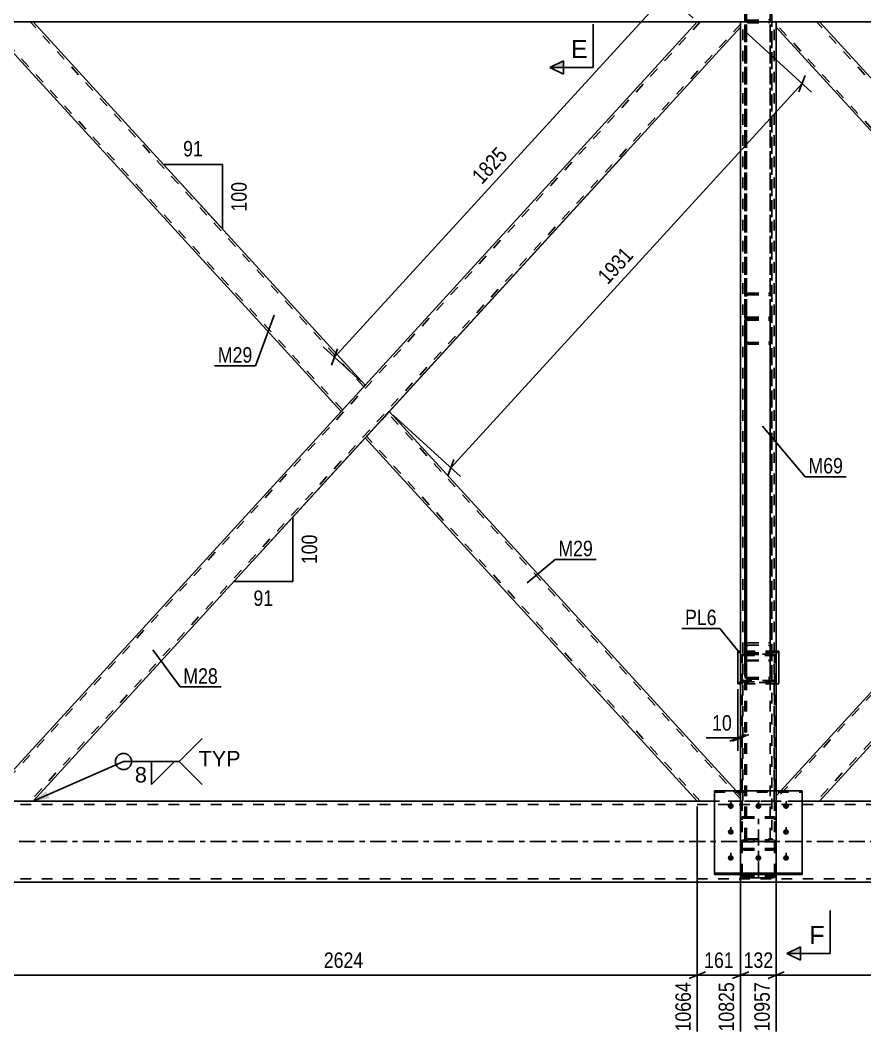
# Model space of a CAD drawing. Header units: millimetres. Extents: x -109 to 1080, y -501 to 340.
# Drawn here: x 329.5 to 486.1, y -195.3 to -7.2 of the extents above; entities that cross this region are included whole.
import ezdxf

# ---------------------------------------------------------------- set-up
doc = ezdxf.new("R2010")
doc.units = ezdxf.units.MM
doc.linetypes.add('DXK_LINE_DOT2', pattern=[3.9198, 1.9599, -1.9599])
doc.linetypes.add('DXK_LINE_DOT3', pattern=[5.9187, 2.979, -0.9799, 0.9799, -0.9799])
doc.styles.add('Arial', font='ARIAL.TTF', dxfattribs={"height": 0.2})
doc.styles.add('Arial Narrow', font='ARIALN.TTF', dxfattribs={"height": 0.2})

# ---------------------------------------------------------------- blocks, each defined once
blk = doc.blocks.new('Part-389666448-1448 - 1389')
at = {"color": 2, "linetype": 'Continuous'}
blk.add_line((625.55, -7.5), (15.62, -7.5), dxfattribs=at)
blk = doc.blocks.new('Part-389666448-1520 - 1389')
at = {"color": 2, "linetype": 'Continuous'}
for p, q in [((397.97, -79.75), (393.5, -84.64)), ((462.27, -150.07), (397.97, -79.75)), ((455.09, -152), (393.5, -84.64))]:
    blk.add_line(p, q, dxfattribs=at)
at = {"color": 7, "linetype": 'DXK_LINE_DOT2'}
for p, q in [((463.12, -151.59), (397.7, -80.05)), ((455.63, -152), (393.77, -84.34)), ((463.12, -151), (462.27, -150.07)), ((463.12, -152), (455.09, -152)), ((463.12, -152), (463.12, -151)), ((463.12, -151.96), (463.12, -152))]:
    blk.add_line(p, q, dxfattribs=at)
blk = doc.blocks.new('Part-389666448-1433 - 1389')
at = {"color": 2, "linetype": 'Continuous'}
for p, q in [((458.29, -152), (182.87, -152)), ((625.55, -152), (474.54, -152)), ((625.55, -167), (15.62, -167))]:
    blk.add_line(p, q, dxfattribs=at)
at = {"color": 7, "linetype": 'DXK_LINE_DOT2'}
for p, q in [((474.54, -152), (458.29, -152)), ((625.55, -152.6), (15.62, -152.6)), ((625.55, -166.4), (15.62, -166.4))]:
    blk.add_line(p, q, dxfattribs=at)
at = {"color": 7, "linetype": 'DXK_LINE_DOT3'}
blk.add_line((15.62, -159.5), (625.55, -159.5), dxfattribs=at)
blk = doc.blocks.new('Part-389666448-1594 - 1389')
at = {"color": 2, "linetype": 'Continuous'}
for p, q in [((323.88, -8.5), (323.88, -7.5)), ((393.5, -74.86), (331.91, -7.5)), ((389.03, -79.75), (323.88, -8.5)), ((393.17, -75.23), (389.03, -79.75)), ((393.5, -74.86), (393.17, -75.23))]:
    blk.add_line(p, q, dxfattribs=at)
at = {"color": 7, "linetype": 'DXK_LINE_DOT2'}
for p, q in [((331.91, -7.5), (323.88, -7.5)), ((393.23, -75.16), (331.37, -7.5)), ((389.3, -79.45), (323.88, -7.91)), ((393.46, -74.9), (393.17, -75.23))]:
    blk.add_line(p, q, dxfattribs=at)
blk = doc.blocks.new('Part-389666448-1589 - 1389')
at = {"color": 2, "linetype": 'Continuous'}
for p, q in [((469.72, -8.5), (469.72, -7.5)), ((539.33, -74.86), (477.75, -7.5)), ((534.86, -79.75), (469.72, -8.5)), ((539, -75.23), (534.86, -79.75)), ((539.33, -74.86), (539, -75.23))]:
    blk.add_line(p, q, dxfattribs=at)
at = {"color": 7, "linetype": 'DXK_LINE_DOT2'}
for p, q in [((477.75, -7.5), (469.72, -7.5)), ((539.06, -75.16), (477.2, -7.5)), ((535.13, -79.45), (469.72, -7.91)), ((539.29, -74.9), (539, -75.23))]:
    blk.add_line(p, q, dxfattribs=at)
blk = doc.blocks.new('Part-389666448-1599 - 1389')
at = {"color": 7, "linetype": 'DXK_LINE_DOT2'}
for p, q in [((455.63, -7.5), (323.88, -151.59)), ((463.12, -7.5), (455.09, -7.5)), ((463.12, -7.91), (331.37, -152)), ((393.5, -74.86), (389.03, -79.75)), ((397.97, -79.75), (393.5, -84.64)), ((331.91, -152), (323.88, -152))]:
    blk.add_line(p, q, dxfattribs=at)
at = {"color": 2, "linetype": 'Continuous'}
for p, q in [((455.09, -7.5), (393.5, -74.86)), ((463.12, -8.5), (463.12, -7.5)), ((463.12, -8.5), (397.97, -79.75)), ((389.03, -79.75), (323.88, -151)), ((393.5, -84.64), (331.91, -152)), ((323.88, -152), (323.88, -151))]:
    blk.add_line(p, q, dxfattribs=at)
blk = doc.blocks.new('Part-389666448-1531 - 1389')
at = {"color": 7, "linetype": 'DXK_LINE_DOT2'}
for p, q in [((463.96, -62.61), (463.92, -62.84)), ((463.92, -125.75), (463.92, -62.84)), ((464.09, -62.41), (463.96, -62.61)), ((464.29, -62.28), (464.09, -62.41)), ((464.22, -62.84), (464.24, -62.72)), ((464.22, -125.75), (464.22, -62.84)), ((464.24, -62.72), (464.3, -62.63)), ((464.52, -62.24), (464.29, -62.28)), ((464.3, -62.63), (464.4, -62.56)), ((464.4, -62.56), (464.52, -62.54)), ((464.52, -62.24), (468.32, -62.24)), ((464.52, -62.54), (468.32, -62.54)), ((468.55, -62.28), (468.32, -62.24)), ((468.32, -62.54), (468.43, -62.56)), ((468.43, -62.56), (468.53, -62.63)), ((468.53, -62.63), (468.59, -62.72)), ((468.74, -62.41), (468.55, -62.28)), ((468.59, -62.72), (468.62, -62.84)), ((468.62, -125.75), (468.62, -62.84)), ((468.87, -62.61), (468.74, -62.41)), ((468.92, -62.84), (468.87, -62.61)), ((468.92, -125.75), (468.92, -62.84)), ((463.92, -66.63), (463.96, -66.86)), ((463.96, -66.86), (464.09, -67.05)), ((464.09, -67.05), (464.29, -67.18)), ((464.24, -66.74), (464.22, -66.63)), ((464.3, -66.84), (464.24, -66.74)), ((464.29, -67.18), (464.52, -67.23)), ((464.4, -66.91), (464.3, -66.84)), ((464.52, -66.93), (464.4, -66.91)), ((464.52, -66.93), (468.32, -66.93)), ((464.52, -67.23), (468.32, -67.23)), ((468.43, -66.91), (468.32, -66.93)), ((468.32, -67.23), (468.55, -67.18)), ((468.53, -66.84), (468.43, -66.91)), ((468.59, -66.74), (468.53, -66.84)), ((468.55, -67.18), (468.74, -67.05)), ((468.62, -66.63), (468.59, -66.74)), ((468.74, -67.05), (468.87, -66.86)), ((468.87, -66.86), (468.92, -66.63)), ((463.92, -123.6), (463.96, -123.22)), ((464.24, -123.41), (464.22, -123.6)), ((464.29, -122.69), (464.52, -122.61)), ((464.52, -123.1), (464.4, -123.14)), ((464.52, -122.61), (468.32, -122.61)), ((464.52, -123.1), (468.32, -123.1)), ((468.32, -122.61), (468.55, -122.69)), ((468.43, -123.14), (468.32, -123.1)), ((468.62, -123.6), (468.59, -123.41)), ((468.87, -123.22), (468.92, -123.6)), ((464.22, -124.17), (463.92, -124.17)), ((463.92, -124.46), (464.22, -124.46)), ((464.22, -124.52), (463.92, -124.52)), ((463.92, -124.74), (464.22, -124.74)), ((463.96, -125.84), (463.92, -125.75)), ((464.09, -125.91), (463.96, -125.84)), ((464.29, -125.95), (464.09, -125.91)), ((464.22, -125.75), (464.24, -125.8)), ((464.24, -125.8), (464.3, -125.83)), ((464.52, -125.97), (464.29, -125.95)), ((464.3, -125.83), (464.4, -125.85)), ((464.4, -125.85), (464.52, -125.86)), ((464.52, -125.86), (468.32, -125.86)), ((464.52, -125.97), (468.32, -125.97)), ((468.32, -125.86), (468.43, -125.85)), ((468.55, -125.95), (468.32, -125.97)), ((468.43, -125.85), (468.53, -125.83)), ((468.53, -125.83), (468.59, -125.8)), ((468.74, -125.91), (468.55, -125.95)), ((468.59, -125.8), (468.62, -125.75)), ((468.62, -124.17), (468.92, -124.17)), ((468.62, -124.46), (468.92, -124.46)), ((468.62, -124.52), (468.92, -124.52)), ((468.62, -124.74), (468.92, -124.74)), ((468.87, -125.84), (468.74, -125.91)), ((468.92, -125.75), (468.87, -125.84))]:
    blk.add_line(p, q, dxfattribs=at)
for centre, radius, start, end in [((464.85, -123.39), 0.901, 128.3497, 168.8112), ((464.68, -123.49), 0.45, 128.3497, 168.8112), ((468.15, -123.49), 0.45, 11.1888, 51.6503), ((467.99, -123.39), 0.901, 11.1888, 51.6503)]:
    blk.add_arc(centre, radius, start, end, dxfattribs=at)
blk = doc.blocks.new('Part-389666448-1549 - 1389')
at = {"color": 7, "linetype": 'DXK_LINE_DOT2'}
for p, q in [((469.72, -7.5), (463.12, -7.5)), ((463.12, -8.5), (463.12, -7.5)), ((463.52, -152), (463.52, -7.5)), ((469.32, -152), (469.32, -7.5)), ((469.72, -8.5), (469.72, -7.5)), ((463.12, -152), (463.12, -150.07)), ((469.72, -152), (469.72, -150.07)), ((469.72, -152), (463.12, -152))]:
    blk.add_line(p, q, dxfattribs=at)
at = {"color": 2, "linetype": 'Continuous'}
for p, q in [((463.12, -150.07), (463.12, -8.5)), ((469.72, -150.07), (469.72, -8.5))]:
    blk.add_line(p, q, dxfattribs=at)
blk = doc.blocks.new('Part-389666448-1532 - 1389')
at = {"color": 7, "linetype": 'DXK_LINE_DOT2'}
for p, q in [((464.09, 43.53), (463.96, 43.25)), ((464.29, 43.71), (464.09, 43.53)), ((464.52, 43.78), (464.29, 43.71)), ((464.3, 43.22), (464.4, 43.32)), ((464.4, 43.32), (464.52, 43.35)), ((464.52, 43.78), (468.32, 43.78)), ((464.52, 43.35), (468.32, 43.35)), ((468.55, 43.71), (468.32, 43.78)), ((468.32, 43.35), (468.43, 43.32)), ((468.43, 43.32), (468.53, 43.22)), ((468.74, 43.53), (468.55, 43.71)), ((468.87, 43.25), (468.74, 43.53)), ((463.96, 43.25), (463.92, 42.92)), ((463.92, -128.77), (463.92, 42.92)), ((464.22, 42.92), (464.24, 43.08)), ((464.22, -128.77), (464.22, 42.92)), ((464.24, 43.08), (464.3, 43.22)), ((468.53, 43.22), (468.59, 43.08)), ((468.59, 43.08), (468.62, 42.92)), ((468.62, -128.77), (468.62, 42.92)), ((468.92, 42.92), (468.87, 43.25)), ((468.92, -128.77), (468.92, 42.92)), ((463.92, 37.49), (463.96, 37.17)), ((463.96, 37.17), (464.09, 36.89)), ((464.09, 36.89), (464.29, 36.7)), ((464.24, 37.33), (464.22, 37.49)), ((464.3, 37.19), (464.24, 37.33)), ((464.29, 36.7), (464.52, 36.64)), ((464.4, 37.1), (464.3, 37.19)), ((464.52, 37.06), (464.4, 37.1)), ((464.52, 37.06), (468.32, 37.06)), ((464.52, 36.64), (468.32, 36.64)), ((468.43, 37.1), (468.32, 37.06)), ((468.32, 36.64), (468.55, 36.7)), ((468.53, 37.19), (468.43, 37.1)), ((468.59, 37.33), (468.53, 37.19)), ((468.55, 36.7), (468.74, 36.89)), ((468.62, 37.49), (468.59, 37.33)), ((468.74, 36.89), (468.87, 37.17)), ((468.87, 37.17), (468.92, 37.49)), ((463.96, -124.88), (463.92, -125.1)), ((464.09, -124.69), (463.96, -124.88)), ((464.29, -124.57), (464.09, -124.69)), ((464.22, -125.1), (464.24, -124.99)), ((464.24, -124.99), (464.3, -124.9)), ((464.52, -124.52), (464.29, -124.57)), ((464.3, -124.9), (464.4, -124.83)), ((464.4, -124.83), (464.52, -124.81)), ((464.52, -124.52), (468.32, -124.52)), ((464.52, -124.81), (468.32, -124.81)), ((468.55, -124.57), (468.32, -124.52)), ((468.32, -124.81), (468.43, -124.83)), ((468.43, -124.83), (468.53, -124.9)), ((468.53, -124.9), (468.59, -124.99)), ((468.74, -124.69), (468.55, -124.57)), ((468.59, -124.99), (468.62, -125.1)), ((468.87, -124.88), (468.74, -124.69)), ((468.92, -125.1), (468.87, -124.88)), ((463.92, -128.77), (463.96, -128.99)), ((463.96, -128.99), (464.09, -129.18)), ((464.09, -129.18), (464.29, -129.31)), ((464.24, -128.88), (464.22, -128.77)), ((464.3, -128.98), (464.24, -128.88)), ((464.29, -129.31), (464.52, -129.35)), ((464.4, -129.04), (464.3, -128.98)), ((464.52, -129.06), (464.4, -129.04)), ((464.52, -129.06), (468.32, -129.06)), ((464.52, -129.35), (468.32, -129.35)), ((468.43, -129.04), (468.32, -129.06)), ((468.32, -129.35), (468.55, -129.31)), ((468.53, -128.98), (468.43, -129.04)), ((468.59, -128.88), (468.53, -128.98)), ((468.55, -129.31), (468.74, -129.18)), ((468.62, -128.77), (468.59, -128.88)), ((468.74, -129.18), (468.87, -128.99)), ((468.87, -128.99), (468.92, -128.77))]:
    blk.add_line(p, q, dxfattribs=at)
blk = doc.blocks.new('Part-389666448-1584 - 1389')
at = {"color": 7, "linetype": 'DXK_LINE_DOT2'}
for p, q in [((601.46, -7.5), (469.72, -151.59)), ((608.95, -7.5), (600.92, -7.5)), ((608.95, -7.91), (477.2, -152)), ((539.33, -74.86), (534.86, -79.75)), ((543.81, -79.75), (539.33, -84.64)), ((470.56, -150.07), (469.72, -151)), ((469.72, -152), (469.72, -151)), ((477.75, -152), (469.72, -152))]:
    blk.add_line(p, q, dxfattribs=at)
at = {"color": 2, "linetype": 'Continuous'}
for p, q in [((600.92, -7.5), (539.33, -74.86)), ((608.95, -8.5), (608.95, -7.5)), ((608.95, -8.5), (543.81, -79.75)), ((534.86, -79.75), (470.56, -150.07)), ((539.33, -84.64), (477.75, -152))]:
    blk.add_line(p, q, dxfattribs=at)
blk = doc.blocks.new('Part-389666448-1634 - 1389')
at = {"color": 7, "linetype": 'DXK_LINE_DOT2'}
for p, q in [((463.12, -125.2), (463.16, -125.03)), ((463.16, -125.03), (463.29, -124.88)), ((463.29, -124.88), (463.49, -124.78)), ((463.44, -125.12), (463.42, -125.2)), ((463.42, -165.58), (463.42, -125.2)), ((463.5, -125.04), (463.44, -125.12)), ((463.49, -124.78), (463.72, -124.74)), ((463.6, -124.99), (463.5, -125.04)), ((463.72, -124.97), (463.6, -124.99)), ((469.12, -124.74), (463.72, -124.74)), ((463.72, -124.97), (469.12, -124.97)), ((469.12, -124.74), (469.35, -124.78)), ((469.23, -124.99), (469.12, -124.97)), ((469.33, -125.04), (469.23, -124.99)), ((469.39, -125.12), (469.33, -125.04)), ((469.35, -124.78), (469.54, -124.88)), ((469.42, -125.2), (469.39, -125.12)), ((469.42, -165.58), (469.42, -125.2)), ((469.54, -124.88), (469.67, -125.03)), ((469.67, -125.03), (469.72, -125.2)), ((469.72, -165.58), (469.72, -125.2)), ((463.16, -129.56), (463.12, -129.38)), ((463.29, -129.71), (463.16, -129.56)), ((463.49, -129.81), (463.29, -129.71)), ((463.42, -129.38), (463.44, -129.47)), ((463.44, -129.47), (463.5, -129.54)), ((463.5, -129.54), (463.55, -129.56)), ((463.55, -129.56), (463.6, -129.59)), ((463.6, -129.59), (463.72, -129.61)), ((469.12, -129.61), (463.72, -129.61)), ((469.12, -129.61), (469.23, -129.59)), ((469.23, -129.59), (469.33, -129.54)), ((469.33, -129.54), (469.39, -129.47)), ((469.54, -129.71), (469.35, -129.81)), ((469.39, -129.47), (469.42, -129.38)), ((469.67, -129.56), (469.54, -129.71)), ((469.72, -129.38), (469.67, -129.56)), ((463.72, -129.84), (463.49, -129.81)), ((463.72, -129.84), (469.12, -129.84)), ((469.35, -129.81), (469.12, -129.84)), ((463.12, -151.64), (463.12, -150.07)), ((463.12, -165.58), (463.12, -150.07)), ((463.16, -159.58), (463.12, -159.83)), ((463.42, -159.83), (463.44, -159.71)), ((463.44, -159.71), (463.5, -159.6)), ((463.72, -159.19), (463.49, -159.24)), ((463.5, -159.6), (463.6, -159.53)), ((463.6, -159.53), (463.72, -159.51)), ((463.72, -159.19), (469.12, -159.19)), ((463.72, -159.51), (469.12, -159.51)), ((469.35, -159.24), (469.12, -159.19)), ((469.12, -159.51), (469.23, -159.53)), ((469.23, -159.53), (469.33, -159.6)), ((469.33, -159.6), (469.39, -159.71)), ((469.39, -159.71), (469.42, -159.83)), ((469.72, -159.83), (469.67, -159.58)), ((463.12, -165.58), (463.16, -165.82)), ((463.44, -165.7), (463.42, -165.58)), ((463.5, -165.8), (463.44, -165.7)), ((463.49, -166.17), (463.72, -166.21)), ((463.6, -165.87), (463.5, -165.8)), ((463.72, -165.89), (463.6, -165.87)), ((463.72, -165.89), (469.12, -165.89)), ((463.72, -166.21), (469.12, -166.21)), ((469.23, -165.87), (469.12, -165.89)), ((469.12, -166.21), (469.35, -166.17)), ((469.33, -165.8), (469.23, -165.87)), ((469.39, -165.7), (469.33, -165.8)), ((469.42, -165.58), (469.39, -165.7)), ((469.67, -165.82), (469.72, -165.58))]:
    blk.add_line(p, q, dxfattribs=at)
at = {"color": 2, "linetype": 'Continuous'}
blk.add_line((463.12, -150.07), (463.12, -125.2), dxfattribs=at)
at = {"color": 7, "linetype": 'DXK_LINE_DOT2'}
for centre, start, end in [((463.74, -159.8), 114.32, 159.2417), ((469.09, -159.8), 20.7583, 65.68), ((463.74, -165.6), 200.7583, 245.68), ((469.09, -165.6), 294.32, 339.2417)]:
    blk.add_arc(centre, 0.621, start, end, dxfattribs=at)
blk = doc.blocks.new('Part-389666448-1656 - 1389')
at = {"color": 2, "linetype": 'Continuous'}
for p, q in [((462.62, -130.26), (462.62, -124.17)), ((463.12, -124.17), (462.62, -124.17)), ((463.12, -124.46), (462.62, -124.46)), ((470.22, -124.17), (469.72, -124.17)), ((470.22, -124.46), (469.72, -124.46)), ((470.22, -124.17), (470.22, -130.26)), ((463.12, -130.26), (462.62, -130.26)), ((470.22, -130.26), (469.72, -130.26))]:
    blk.add_line(p, q, dxfattribs=at)
at = {"color": 7, "linetype": 'DXK_LINE_DOT2'}
for p, q in [((469.72, -124.17), (463.12, -124.17)), ((469.72, -124.46), (463.12, -124.46)), ((462.62, -129.97), (470.22, -129.97)), ((469.72, -130.26), (463.12, -130.26))]:
    blk.add_line(p, q, dxfattribs=at)
blk = doc.blocks.new('Part-389666448-1746 - 1389')
at = {"color": 7, "linetype": 'DXK_LINE_DOT2'}
for p, q in [((463.92, -158.88), (463.92, 36.64)), ((464.22, -158.88), (464.22, 36.64)), ((468.62, -158.88), (468.62, 36.64)), ((468.92, 36.64), (468.92, -158.88)), ((463.92, -152.07), (463.96, -152.02)), ((464.02, -152), (463.96, -152.02)), ((468.81, -152), (464.02, -152)), ((464.22, -152.07), (464.24, -152.04)), ((464.24, -152.04), (464.3, -152.02)), ((464.3, -152.02), (464.4, -152.01)), ((464.4, -152.01), (464.52, -152)), ((464.52, -152), (468.32, -152)), ((468.32, -152), (468.43, -152.01)), ((468.43, -152.01), (468.53, -152.02)), ((468.53, -152.02), (468.59, -152.04)), ((468.62, -152.07), (468.59, -152.04)), ((468.87, -152.02), (468.81, -152)), ((468.92, -152.07), (468.87, -152.02)), ((463.94, -159.19), (463.92, -158.88)), ((463.94, -159.19), (463.96, -159.15)), ((463.94, -159.19), (464.26, -159.19)), ((463.96, -159.15), (464.09, -159.05)), ((464.09, -159.05), (464.29, -158.98)), ((464.24, -159.14), (464.22, -158.88)), ((464.26, -159.19), (464.24, -159.14)), ((464.3, -159.15), (464.26, -159.19)), ((464.29, -158.98), (464.52, -158.96)), ((464.4, -159.12), (464.3, -159.15)), ((464.52, -159.11), (464.4, -159.12)), ((464.52, -158.96), (468.32, -158.96)), ((464.52, -159.11), (468.32, -159.11)), ((468.32, -158.96), (468.55, -158.98)), ((468.43, -159.12), (468.32, -159.11)), ((468.53, -159.15), (468.43, -159.12)), ((468.58, -159.19), (468.53, -159.15)), ((468.55, -158.98), (468.74, -159.05)), ((468.59, -159.14), (468.58, -159.19)), ((468.58, -159.19), (468.89, -159.19)), ((468.62, -158.88), (468.59, -159.14)), ((468.74, -159.05), (468.87, -159.15)), ((468.87, -159.15), (468.89, -159.19)), ((468.92, -158.88), (468.89, -159.19))]:
    blk.add_line(p, q, dxfattribs=at)
blk = doc.blocks.new('Part-389666448-1751 - 1389')
at = {"color": 7, "linetype": 'DXK_LINE_DOT2'}
for p, q in [((464.52, 0.51), (464.29, 0.44)), ((464.4, -0.02), (464.52, 0.02)), ((464.52, 0.51), (468.32, 0.51)), ((464.52, 0.02), (468.32, 0.02)), ((468.55, 0.44), (468.32, 0.51)), ((468.32, 0.02), (468.43, -0.02)), ((463.96, -0.09), (463.92, -0.47)), ((463.92, -62.22), (463.92, -0.47)), ((464.22, -0.47), (464.24, -0.28)), ((464.22, -62.22), (464.22, -0.47)), ((468.59, -0.28), (468.62, -0.47)), ((468.62, -62.22), (468.62, -0.47)), ((468.92, -0.47), (468.87, -0.09)), ((468.92, -62.22), (468.92, -0.47)), ((463.92, -6.69), (463.92, -6.72)), ((463.92, -6.72), (463.96, -7.07)), ((464.22, -6.72), (464.22, -6.69)), ((464.24, -6.88), (464.22, -6.72)), ((464.41, -7.15), (464.4, -7.14)), ((464.52, -7.18), (464.41, -7.15)), ((464.52, -7.18), (468.32, -7.18)), ((468.43, -7.14), (468.32, -7.18)), ((468.61, -6.72), (468.59, -6.88)), ((468.62, -6.69), (468.61, -6.72)), ((468.87, -7.07), (468.91, -6.72)), ((468.91, -6.72), (468.92, -6.69)), ((464.29, -7.6), (464.52, -7.67)), ((464.52, -7.67), (468.32, -7.67)), ((468.32, -7.67), (468.55, -7.6)), ((463.92, -58.43), (463.96, -58.2)), ((463.96, -58.2), (464.09, -58.01)), ((464.09, -58.01), (464.29, -57.88)), ((464.3, -58.22), (464.24, -58.32)), ((464.29, -57.88), (464.52, -57.83)), ((464.4, -58.15), (464.3, -58.22)), ((464.52, -58.13), (464.4, -58.15)), ((464.52, -57.83), (468.32, -57.83)), ((464.52, -58.13), (468.32, -58.13)), ((468.32, -57.83), (468.55, -57.88)), ((468.43, -58.15), (468.32, -58.13)), ((468.53, -58.22), (468.43, -58.15)), ((468.59, -58.32), (468.53, -58.22)), ((468.55, -57.88), (468.74, -58.01)), ((468.74, -58.01), (468.87, -58.2)), ((468.87, -58.2), (468.92, -58.43)), ((464.24, -58.32), (464.22, -58.43)), ((468.62, -58.43), (468.59, -58.32)), ((463.96, -62.45), (463.92, -62.22)), ((464.09, -62.65), (463.96, -62.45)), ((464.29, -62.78), (464.09, -62.65)), ((464.22, -62.22), (464.24, -62.34)), ((464.24, -62.34), (464.3, -62.43)), ((464.52, -62.82), (464.29, -62.78)), ((464.3, -62.43), (464.4, -62.5)), ((464.4, -62.5), (464.52, -62.52)), ((464.52, -62.52), (468.32, -62.52)), ((464.52, -62.82), (468.32, -62.82)), ((468.32, -62.52), (468.43, -62.5)), ((468.55, -62.78), (468.32, -62.82)), ((468.43, -62.5), (468.53, -62.43)), ((468.53, -62.43), (468.59, -62.34)), ((468.74, -62.65), (468.55, -62.78)), ((468.59, -62.34), (468.62, -62.22)), ((468.87, -62.45), (468.74, -62.65)), ((468.92, -62.22), (468.87, -62.45))]:
    blk.add_line(p, q, dxfattribs=at)
for centre, radius, start, end in [((464.85, -0.27), 0.901, 128.3497, 168.8112), ((467.99, -0.27), 0.901, 11.1888, 51.6503), ((464.68, -0.37), 0.45, 128.3497, 168.8112), ((468.15, -0.37), 0.45, 11.1888, 51.6503), ((464.85, -6.89), 0.901, 191.1888, 231.6503), ((464.68, -6.79), 0.45, 191.1888, 231.6503), ((468.15, -6.79), 0.45, 308.3497, 348.8112), ((467.99, -6.89), 0.901, 308.3497, 348.8112)]:
    blk.add_arc(centre, radius, start, end, dxfattribs=at)
blk = doc.blocks.new('Part-389666448-14600 - 1389')
at = {"color": 7, "linetype": 'DXK_LINE_DOT2'}
for p, q in [((463.16, -155.23), (463.12, -155.45)), ((463.12, -165.58), (463.12, -155.45)), ((463.29, -155.05), (463.16, -155.23)), ((463.49, -154.92), (463.29, -155.05)), ((463.42, -155.45), (463.44, -155.34)), ((463.42, -165.58), (463.42, -155.45)), ((463.44, -155.34), (463.5, -155.25)), ((463.72, -154.88), (463.49, -154.92)), ((463.5, -155.25), (463.6, -155.18)), ((463.6, -155.18), (463.72, -155.16)), ((463.72, -154.88), (469.12, -154.88)), ((463.72, -155.16), (469.12, -155.16)), ((469.35, -154.92), (469.12, -154.88)), ((469.12, -155.16), (469.23, -155.18)), ((469.23, -155.18), (469.33, -155.25)), ((469.33, -155.25), (469.39, -155.34)), ((469.54, -155.05), (469.35, -154.92)), ((469.39, -155.34), (469.42, -155.45)), ((469.42, -165.58), (469.42, -155.45)), ((469.67, -155.23), (469.54, -155.05)), ((469.72, -155.45), (469.67, -155.23)), ((469.72, -165.58), (469.72, -155.45)), ((463.12, -159.83), (463.16, -159.58)), ((463.44, -159.71), (463.42, -159.83)), ((463.5, -159.6), (463.44, -159.71)), ((463.49, -159.24), (463.72, -159.19)), ((463.6, -159.53), (463.5, -159.6)), ((463.72, -159.51), (463.6, -159.53)), ((463.72, -159.19), (469.12, -159.19)), ((463.72, -159.51), (469.12, -159.51)), ((469.12, -159.19), (469.35, -159.24)), ((469.23, -159.53), (469.12, -159.51)), ((469.33, -159.6), (469.23, -159.53)), ((469.39, -159.71), (469.33, -159.6)), ((469.42, -159.83), (469.39, -159.71)), ((469.67, -159.58), (469.72, -159.83)), ((463.12, -160.52), (463.16, -160.74)), ((463.16, -160.74), (463.29, -160.92)), ((463.29, -160.92), (463.49, -161.04)), ((463.44, -160.63), (463.42, -160.52)), ((463.5, -160.72), (463.44, -160.63)), ((463.49, -161.04), (463.72, -161.08)), ((463.6, -160.78), (463.5, -160.72)), ((463.72, -160.8), (463.6, -160.78)), ((463.72, -160.8), (469.12, -160.8)), ((463.72, -161.08), (469.12, -161.08)), ((469.23, -160.78), (469.12, -160.8)), ((469.12, -161.08), (469.35, -161.04)), ((469.33, -160.72), (469.23, -160.78)), ((469.39, -160.63), (469.33, -160.72)), ((469.35, -161.04), (469.54, -160.92)), ((469.42, -160.52), (469.39, -160.63)), ((469.54, -160.92), (469.67, -160.74)), ((469.67, -160.74), (469.72, -160.52)), ((463.12, -165.62), (463.12, -165.58)), ((463.42, -165.58), (463.44, -165.7)), ((463.44, -165.7), (463.5, -165.8)), ((463.5, -165.8), (463.6, -165.87)), ((463.6, -165.87), (463.72, -165.89)), ((463.72, -165.89), (469.12, -165.89)), ((469.12, -165.89), (469.23, -165.87)), ((469.23, -165.87), (469.33, -165.8)), ((469.33, -165.8), (469.39, -165.7)), ((469.39, -165.7), (469.42, -165.58)), ((469.72, -165.58), (469.71, -165.62))]:
    blk.add_line(p, q, dxfattribs=at)
at = {"color": 7, "linetype": 'DXK_LINE_DOT3'}
blk.add_line((466.42, -166.12), (466.42, -154.56), dxfattribs=at)
at = {"color": 2, "linetype": 'Continuous'}
for p, q in [((463.16, -165.82), (463.12, -165.62)), ((463.72, -166.21), (463.49, -166.17)), ((463.72, -166.21), (469.12, -166.21)), ((469.35, -166.17), (469.12, -166.21)), ((469.71, -165.62), (469.67, -165.82))]:
    blk.add_line(p, q, dxfattribs=at)
at = {"color": 7, "linetype": 'DXK_LINE_DOT2'}
for centre, start, end in [((463.74, -159.8), 114.3198, 159.2416), ((469.09, -159.8), 20.7584, 65.6802)]:
    blk.add_arc(centre, 0.621, start, end, dxfattribs=at)
at = {"color": 2, "linetype": 'Continuous'}
for centre, start, end in [((463.74, -165.6), 200.7584, 245.6802), ((469.09, -165.6), 294.3198, 339.2416)]:
    blk.add_arc(centre, 0.621, start, end, dxfattribs=at)
blk = doc.blocks.new('Part-389666448-14601 - 1389')
at = {"color": 2, "linetype": 'Continuous'}
for p, q in [((458.29, -150.07), (474.54, -150.07)), ((458.29, -165.62), (458.29, -150.07)), ((474.54, -165.62), (474.54, -150.07)), ((458.29, -165.34), (474.54, -165.34)), ((474.54, -165.62), (458.29, -165.62))]:
    blk.add_line(p, q, dxfattribs=at)
at = {"color": 7, "linetype": 'DXK_LINE_DOT2'}
blk.add_line((458.29, -150.35), (474.54, -150.35), dxfattribs=at)
blk = doc.blocks.new('Bolt-389666448-14619 - 1389')
at = {"linetype": 'Continuous'}
for points in [[(461.29, -153.41), (461.18, -153.4), (461.07, -153.37), (460.97, -153.31), (460.88, -153.24), (460.82, -153.15), (460.77, -153.05), (460.74, -152.95), (460.74, -152.84), (460.77, -152.73), (460.82, -152.63), (460.88, -152.55), (460.97, -152.47), (461.07, -152.42), (461.18, -152.39), (461.29, -152.38), (461.41, -152.39), (461.52, -152.42), (461.61, -152.47), (461.7, -152.55), (461.77, -152.63), (461.81, -152.73), (461.84, -152.84), (461.84, -152.95), (461.81, -153.05), (461.77, -153.15), (461.7, -153.24), (461.61, -153.31), (461.52, -153.37), (461.41, -153.4)], [(466.42, -153.41), (466.3, -153.4), (466.19, -153.37), (466.09, -153.31), (466.01, -153.24), (465.94, -153.15), (465.89, -153.05), (465.87, -152.95), (465.87, -152.84), (465.89, -152.73), (465.94, -152.63), (466.01, -152.55), (466.09, -152.47), (466.19, -152.42), (466.3, -152.39), (466.42, -152.38), (466.53, -152.39), (466.64, -152.42), (466.74, -152.47), (466.83, -152.55), (466.89, -152.63), (466.94, -152.73), (466.96, -152.84), (466.96, -152.95), (466.94, -153.05), (466.89, -153.15), (466.83, -153.24), (466.74, -153.31), (466.64, -153.37), (466.53, -153.4)], [(471.54, -153.41), (471.43, -153.4), (471.32, -153.37), (471.22, -153.31), (471.13, -153.24), (471.07, -153.15), (471.02, -153.05), (470.99, -152.95), (470.99, -152.84), (471.02, -152.73), (471.07, -152.63), (471.13, -152.55), (471.22, -152.47), (471.32, -152.42), (471.43, -152.39), (471.54, -152.38), (471.66, -152.39), (471.77, -152.42), (471.86, -152.47), (471.95, -152.55), (472.02, -152.63), (472.06, -152.73), (472.09, -152.84), (472.09, -152.95), (472.06, -153.05), (472.02, -153.15), (471.95, -153.24), (471.86, -153.31), (471.77, -153.37), (471.66, -153.4)], [(461.29, -158.23), (461.18, -158.21), (461.07, -158.18), (460.97, -158.13), (460.88, -158.05), (460.82, -157.97), (460.77, -157.87), (460.74, -157.76), (460.74, -157.65), (460.77, -157.55), (460.82, -157.45), (460.88, -157.36), (460.97, -157.29), (461.07, -157.24), (461.18, -157.2), (461.29, -157.19), (461.41, -157.2), (461.52, -157.24), (461.61, -157.29), (461.7, -157.36), (461.77, -157.45), (461.81, -157.55), (461.84, -157.65), (461.84, -157.76), (461.81, -157.87), (461.77, -157.97), (461.7, -158.05), (461.61, -158.13), (461.52, -158.18), (461.41, -158.21)], [(471.54, -158.23), (471.43, -158.21), (471.32, -158.18), (471.22, -158.13), (471.13, -158.05), (471.07, -157.97), (471.02, -157.87), (470.99, -157.76), (470.99, -157.65), (471.02, -157.55), (471.07, -157.45), (471.13, -157.36), (471.22, -157.29), (471.32, -157.24), (471.43, -157.2), (471.54, -157.19), (471.66, -157.2), (471.77, -157.24), (471.86, -157.29), (471.95, -157.36), (472.02, -157.45), (472.06, -157.55), (472.09, -157.65), (472.09, -157.76), (472.06, -157.87), (472.02, -157.97), (471.95, -158.05), (471.86, -158.13), (471.77, -158.18), (471.66, -158.21)], [(461.29, -163.04), (461.18, -163.03), (461.07, -163), (460.97, -162.94), (460.88, -162.87), (460.82, -162.78), (460.77, -162.68), (460.74, -162.58), (460.74, -162.47), (460.77, -162.37), (460.82, -162.27), (460.88, -162.18), (460.97, -162.11), (461.07, -162.05), (461.18, -162.02), (461.29, -162.01), (461.41, -162.02), (461.52, -162.05), (461.61, -162.11), (461.7, -162.18), (461.77, -162.27), (461.81, -162.37), (461.84, -162.47), (461.84, -162.58), (461.81, -162.68), (461.77, -162.78), (461.7, -162.87), (461.61, -162.94), (461.52, -163), (461.41, -163.03)], [(466.42, -163.04), (466.3, -163.03), (466.19, -163), (466.09, -162.94), (466.01, -162.87), (465.94, -162.78), (465.89, -162.68), (465.87, -162.58), (465.87, -162.47), (465.89, -162.37), (465.94, -162.27), (466.01, -162.18), (466.09, -162.11), (466.19, -162.05), (466.3, -162.02), (466.42, -162.01), (466.53, -162.02), (466.64, -162.05), (466.74, -162.11), (466.83, -162.18), (466.89, -162.27), (466.94, -162.37), (466.96, -162.47), (466.96, -162.58), (466.94, -162.68), (466.89, -162.78), (466.83, -162.87), (466.74, -162.94), (466.64, -163), (466.53, -163.03)], [(471.54, -163.04), (471.43, -163.03), (471.32, -163), (471.22, -162.94), (471.13, -162.87), (471.07, -162.78), (471.02, -162.68), (470.99, -162.58), (470.99, -162.47), (471.02, -162.37), (471.07, -162.27), (471.13, -162.18), (471.22, -162.11), (471.32, -162.05), (471.43, -162.02), (471.54, -162.01), (471.66, -162.02), (471.77, -162.05), (471.86, -162.11), (471.95, -162.18), (472.02, -162.27), (472.06, -162.37), (472.09, -162.47), (472.09, -162.58), (472.06, -162.68), (472.02, -162.78), (471.95, -162.87), (471.86, -162.94), (471.77, -163), (471.66, -163.03)]]:
    blk.add_hatch(color=1, dxfattribs=at).paths.add_polyline_path(points)
at = {"color": 1, "linetype": 'Continuous'}
for p, q in [((461.29, -153.39), (461.29, -151.97)), ((466.42, -153.39), (466.42, -151.97)), ((471.54, -153.39), (471.54, -151.97)), ((461.29, -158.2), (461.29, -156.79)), ((471.54, -158.2), (471.54, -156.79)), ((461.29, -163.02), (461.29, -161.6)), ((466.42, -163.02), (466.42, -161.6)), ((471.54, -163.02), (471.54, -161.6))]:
    blk.add_line(p, q, dxfattribs=at)
blk = doc.blocks.new('StraightDimension-389666448-21953 - 1389')
at = {"color": 7, "linetype": 'Continuous'}
for p, q in [((463.12, -152.96), (463.12, -194.7)), ((469.72, -153), (469.72, -194.7)), ((461.62, -184.86), (464.62, -183.66)), ((463.12, -184.26), (469.72, -184.26)), ((471.22, -183.66), (468.22, -184.86))]:
    blk.add_line(p, q, dxfattribs=at)
at = {"color": 0}
blk.add_wipeout([(469.76, -183.51), (469.76, -179.31), (463.08, -179.31), (463.08, -183.51)], dxfattribs=at)
at = {"color": 0, "linetype": 'Continuous'}
blk.add_wipeout([(469.12, -184.96), (464.92, -184.96), (464.92, -195.3), (469.12, -195.3)], dxfattribs=at)
at = {"color": 3, "style": 'Arial Narrow'}
blk.add_text('132', height=2.863, dxfattribs=at).set_placement((463.68, -182.91))
at = {"color": 3, "linetype": 'Continuous', "style": 'Arial Narrow'}
blk.add_text('10957', height=2.863, rotation=90.0002, dxfattribs=at).set_placement((468.52, -194.7))
blk = doc.blocks.new('AngleDimension-389666448-13173 - 1389')
at = {"color": 7, "linetype": 'Continuous'}
for p, q in [((356.64, -34.55), (356.09, -33.94)), ((367.02, -33.94), (356.09, -33.94)), ((367.02, -45.9), (356.09, -33.94)), ((367.02, -45.9), (367.02, -33.94))]:
    blk.add_line(p, q, dxfattribs=at)
at = {"color": 0}
for points in [[(363.98, -33.04), (363.98, -28.84), (359.13, -28.84), (359.13, -33.04)], [(372.12, -36.58), (367.92, -36.58), (367.92, -43.26), (372.12, -43.26)]]:
    blk.add_wipeout(points, dxfattribs=at)
at = {"color": 3, "style": 'Arial Narrow'}
blk.add_text('91', height=2.863, dxfattribs=at).set_placement((359.73, -32.44))
blk.add_text('100', height=2.863, rotation=90.0002, dxfattribs=at).set_placement((371.52, -42.66))
blk = doc.blocks.new('AngleDimension-389666448-1937 - 1389')
at = {"color": 7, "linetype": 'Continuous'}
for p, q in [((441.96, -31.64), (380.08, -99.32)), ((380.08, -99.32), (369.15, -111.28)), ((380.08, -99.32), (380.08, -111.28)), ((380.08, -111.28), (369.15, -111.28))]:
    blk.add_line(p, q, dxfattribs=at)
at = {"color": 0}
for points in [[(385.18, -101.96), (380.98, -101.96), (380.98, -108.64), (385.18, -108.64)], [(377.04, -116.38), (377.04, -112.18), (372.18, -112.18), (372.18, -116.38)]]:
    blk.add_wipeout(points, dxfattribs=at)
at = {"color": 3, "style": 'Arial Narrow'}
blk.add_text('100', height=2.863, rotation=90.0002, dxfattribs=at).set_placement((384.58, -108.04))
blk.add_text('91', height=2.863, dxfattribs=at).set_placement((372.78, -115.78))
blk = doc.blocks.new('StraightDimension-389666448-1969 - 1389')
at = {"color": 7, "linetype": 'Continuous'}
for p, q in [((463.86, -9.17), (476.29, -20.55)), ((473.95, -20.44), (475.09, -17.41)), ((409.38, -90.18), (474.52, -18.93)), ((398.71, -80.42), (411.15, -91.8)), ((409.95, -88.66), (408.81, -91.69))]:
    blk.add_line(p, q, dxfattribs=at)
at = {"color": 0}
blk.add_wipeout([(444.27, -50.9), (441.17, -48.07), (435.42, -54.35), (438.52, -57.19)], dxfattribs=at)
at = {"color": 3, "style": 'Arial Narrow'}
blk.add_text('1931', height=2.863, rotation=47.5612, dxfattribs=at).set_placement((438.48, -56.34))
blk = doc.blocks.new('StraightDimension-389666448-2047 - 1389')
at = {"color": 7, "linetype": 'Continuous'}
for p, q in [((454.35, -6.83), (447.3, -0.38)), ((448.84, -3.82), (449.98, -0.79)), ((387.82, -69.67), (449.41, -2.31)), ((392.76, -74.18), (385.72, -67.74)), ((388.39, -68.15), (387.25, -71.18))]:
    blk.add_line(p, q, dxfattribs=at)
at = {"color": 0}
blk.add_wipeout([(420.93, -32.34), (417.83, -29.5), (412.09, -35.79), (415.19, -38.62)], dxfattribs=at)
at = {"color": 3, "style": 'Arial Narrow'}
blk.add_text('1825', height=2.863, rotation=47.5612, dxfattribs=at).set_placement((415.15, -37.77))
blk = doc.blocks.new('StraightDimension-389666448-27974 - 1389')
at = {"color": 7, "linetype": 'Continuous'}
for p, q in [((462.62, -131.26), (462.62, -142.66)), ((463.12, -131.26), (463.12, -142.66)), ((461.12, -140.86), (464.12, -139.66)), ((464.62, -139.66), (461.62, -140.86)), ((462.62, -140.26), (463.12, -140.26))]:
    blk.add_line(p, q, dxfattribs=at)
at = {"color": 0}
blk.add_wipeout([(462.09, -139.51), (462.09, -135.31), (457.24, -135.31), (457.24, -139.51)], dxfattribs=at)
at = {"color": 7, "linetype": 'Continuous'}
blk.add_line((462.62, -140.26), (456.71, -140.26), dxfattribs=at)
blk.add_line((462.62, -140.26), (456.71, -140.26), dxfattribs=at)
at = {"color": 3, "style": 'Arial Narrow'}
blk.add_text('10', height=2.863, dxfattribs=at).set_placement((457.84, -138.91))
blk = doc.blocks.new('StraightDimension-389666448-21952 - 1389')
at = {"color": 7, "linetype": 'Continuous'}
for p, q in [((469.72, -153), (469.72, -194.7)), ((600.92, -153), (600.92, -194.7)), ((471.22, -183.66), (468.22, -184.86)), ((469.72, -184.26), (600.92, -184.26)), ((599.42, -184.86), (602.42, -183.66))]:
    blk.add_line(p, q, dxfattribs=at)
at = {"color": 0}
blk.add_wipeout([(539.58, -183.51), (539.58, -179.31), (531.06, -179.31), (531.06, -183.51)], dxfattribs=at)
at = {"color": 0, "linetype": 'Continuous'}
blk.add_wipeout([(600.32, -184.96), (596.12, -184.96), (596.12, -195.3), (600.32, -195.3)], dxfattribs=at)
at = {"color": 3, "style": 'Arial Narrow'}
blk.add_text('2624', height=2.863, dxfattribs=at).set_placement((531.66, -182.91))
at = {"color": 3, "linetype": 'Continuous', "style": 'Arial Narrow'}
blk.add_text('13581', height=2.863, rotation=90.0002, dxfattribs=at).set_placement((599.72, -194.7))
blk = doc.blocks.new('StraightDimension-389666448-21954 - 1389')
at = {"color": 7, "linetype": 'Continuous'}
for p, q in [((455.09, -153), (455.09, -194.7)), ((463.12, -152.96), (463.12, -194.7)), ((453.59, -184.86), (456.59, -183.66)), ((455.09, -184.26), (463.12, -184.26)), ((464.62, -183.66), (461.62, -184.86))]:
    blk.add_line(p, q, dxfattribs=at)
at = {"color": 0}
blk.add_wipeout([(462.45, -183.51), (462.45, -179.31), (455.76, -179.31), (455.76, -183.51)], dxfattribs=at)
at = {"color": 0, "linetype": 'Continuous'}
blk.add_wipeout([(462.52, -184.96), (458.32, -184.96), (458.32, -195.3), (462.52, -195.3)], dxfattribs=at)
at = {"color": 3, "style": 'Arial Narrow'}
blk.add_text('161', height=2.863, dxfattribs=at).set_placement((456.36, -182.91))
at = {"color": 3, "linetype": 'Continuous', "style": 'Arial Narrow'}
blk.add_text('10825', height=2.863, rotation=90.0002, dxfattribs=at).set_placement((461.92, -194.7))
blk = doc.blocks.new('StraightDimension-389666448-21955 - 1389')
at = {"color": 7, "linetype": 'Continuous'}
for p, q in [((323.88, -153), (323.88, -192.88)), ((455.09, -153), (455.09, -194.7)), ((325.38, -183.66), (322.38, -184.86)), ((323.88, -184.26), (455.09, -184.26)), ((453.59, -184.86), (456.59, -183.66))]:
    blk.add_line(p, q, dxfattribs=at)
at = {"color": 0}
blk.add_wipeout([(393.74, -183.51), (393.74, -179.31), (385.23, -179.31), (385.23, -183.51)], dxfattribs=at)
at = {"color": 0, "linetype": 'Continuous'}
blk.add_wipeout([(454.49, -184.96), (450.29, -184.96), (450.29, -195.3), (454.49, -195.3)], dxfattribs=at)
at = {"color": 3, "style": 'Arial Narrow'}
blk.add_text('2624', height=2.863, dxfattribs=at).set_placement((385.83, -182.91))
at = {"color": 3, "linetype": 'Continuous', "style": 'Arial Narrow'}
blk.add_text('10664', height=2.863, rotation=90.0002, dxfattribs=at).set_placement((453.89, -194.7))
blk = doc.blocks.new('Mark-389666448-1590 - 1389')
at = {"color": 0}
blk.add_wipeout([(372.57, -70.68), (372.57, -67.68), (366.18, -67.68), (366.18, -70.68)], dxfattribs=at)
blk.add_wipeout([(372.57, -70.68), (372.57, -67.68), (366.18, -67.68), (366.18, -70.68)], dxfattribs=at)
at = {"color": 30, "linetype": 'Continuous'}
for p in [(376.62, -61.88), (365.58, -71.28)]:
    blk.add_line(p, (373.17, -71.28), dxfattribs=at)
at = {"color": 3, "style": 'Arial Narrow'}
blk.add_text('M29', height=2.863, dxfattribs=at).set_placement((366.18, -70.68))
blk = doc.blocks.new('SectionMark-389666448-11571 - 1389')
at = {"linetype": 'Continuous'}
for points in [[(430.25, 24.99), (430.25, 23.74), (427.75, 24.99)], [(430.25, -14.69), (430.25, -15.94), (427.75, -15.94)]]:
    blk.add_hatch(color=6, dxfattribs=at).paths.add_polyline_path(points)
at = {"color": 6, "linetype": 'Continuous'}
for p, q in [((427.75, 24.99), (430.25, 26.24)), ((435.75, 24.99), (427.75, 24.99)), ((427.75, 24.99), (430.25, 23.74)), ((430.25, 23.74), (430.25, 26.24)), ((435.75, 24.99), (435.75, 16.99)), ((435.75, -15.94), (435.75, -7.94)), ((427.75, -15.94), (430.25, -14.69)), ((430.25, -14.69), (430.25, -17.19)), ((435.75, -15.94), (427.75, -15.94)), ((430.25, -17.19), (427.75, -15.94))]:
    blk.add_line(p, q, dxfattribs=at)
at = {"color": 0, "linetype": 'Continuous'}
for points in [[(434.75, 19.74), (434.75, 23.24), (431.64, 23.24), (431.64, 19.74)], [(434.75, -14.19), (434.75, -10.69), (431.64, -10.69), (431.64, -14.19)]]:
    blk.add_wipeout(points, dxfattribs=at)
at = {"color": 3, "linetype": 'Continuous', "style": 'Arial'}
for p in [(431.64, 19.74), (431.64, -14.19)]:
    blk.add_text('E', height=3.34, dxfattribs=at).set_placement(p)
blk = doc.blocks.new('Mark-389666448-1516 - 1389')
at = {"color": 0}
blk.add_wipeout([(435.73, -106.57), (435.73, -103.57), (429.33, -103.57), (429.33, -106.57)], dxfattribs=at)
blk.add_wipeout([(435.73, -106.57), (435.73, -103.57), (429.33, -103.57), (429.33, -106.57)], dxfattribs=at)
at = {"color": 30, "linetype": 'Continuous'}
for p, q in [((423.56, -111.54), (428.73, -107.17)), ((428.73, -107.17), (436.33, -107.17))]:
    blk.add_line(p, q, dxfattribs=at)
at = {"color": 3, "style": 'Arial Narrow'}
blk.add_text('M29', height=2.863, dxfattribs=at).set_placement((429.33, -106.57))
blk = doc.blocks.new('Mark-389666448-1545 - 1389')
at = {"color": 0}
blk.add_wipeout([(482.1, -91.23), (482.1, -88.23), (475.71, -88.23), (475.71, -91.23)], dxfattribs=at)
blk.add_wipeout([(482.1, -91.23), (482.1, -88.23), (475.71, -88.23), (475.71, -91.23)], dxfattribs=at)
at = {"color": 30, "linetype": 'Continuous'}
for p, q in [((467.21, -82.49), (475.11, -91.83)), ((475.11, -91.83), (482.7, -91.83))]:
    blk.add_line(p, q, dxfattribs=at)
at = {"color": 3, "style": 'Arial Narrow'}
blk.add_text('M69', height=2.863, dxfattribs=at).set_placement((475.71, -91.23))
blk = doc.blocks.new('Mark-389666448-1595 - 1389')
at = {"color": 0}
blk.add_wipeout([(366.18, -130.22), (366.18, -127.22), (359.78, -127.22), (359.78, -130.22)], dxfattribs=at)
blk.add_wipeout([(366.18, -130.22), (366.18, -127.22), (359.78, -127.22), (359.78, -130.22)], dxfattribs=at)
at = {"color": 30, "linetype": 'Continuous'}
for p, q in [((354.13, -123.92), (359.18, -130.82)), ((359.18, -130.82), (366.78, -130.82))]:
    blk.add_line(p, q, dxfattribs=at)
at = {"color": 3, "style": 'Arial Narrow'}
blk.add_text('M28', height=2.863, dxfattribs=at).set_placement((359.78, -130.22))
blk = doc.blocks.new('SectionMark-389666448-12233 - 1389')
at = {"linetype": 'Continuous'}
blk.add_hatch(color=6, dxfattribs=at).paths.add_polyline_path([(474.22, -179.01), (474.22, -180.26), (471.72, -180.26)])
at = {"color": 6, "linetype": 'Continuous'}
for p, q in [((479.72, -180.26), (479.72, -172.26)), ((471.72, -180.26), (474.22, -179.01)), ((479.72, -180.26), (471.72, -180.26)), ((474.22, -181.51), (471.72, -180.26)), ((474.22, -179.01), (474.22, -181.51))]:
    blk.add_line(p, q, dxfattribs=at)
at = {"color": 0, "linetype": 'Continuous'}
blk.add_wipeout([(478.72, -178.51), (478.72, -175.01), (475.87, -175.01), (475.87, -178.51)], dxfattribs=at)
at = {"color": 3, "linetype": 'Continuous', "style": 'Arial'}
blk.add_text('F', height=3.34, dxfattribs=at).set_placement((475.87, -178.51))
blk = doc.blocks.new('WeldMark-389666448-16468 - 1389')
at = {"linetype": 'Continuous'}
blk.add_hatch(color=30, dxfattribs=at).paths.add_polyline_path([(334.96, -151.48), (331.91, -152), (334.36, -150.11)])
at = {"color": 3, "linetype": 'Continuous'}
for q in [(363.29, -140.35), (363.29, -148.92)]:
    blk.add_line((359.01, -144.64), q, dxfattribs=at)
at = {"color": 30, "linetype": 'Continuous'}
blk.add_line((331.91, -152), (348.68, -144.64), dxfattribs=at)
at = {"color": 3, "linetype": 'Continuous'}
blk.add_arc((348.68, -144.64), 1.5, 90, 270, dxfattribs=at)
at = {"color": 0}
blk.add_wipeout([(353.21, -148.74), (353.21, -145.34), (350.58, -145.34), (350.58, -148.74)], dxfattribs=at)
at = {"color": 30, "linetype": 'Continuous'}
blk.add_line((348.68, -144.64), (359.01, -144.64), dxfattribs=at)
at = {"color": 3, "linetype": 'Continuous'}
for p, q in [((353.87, -144.64), (358.15, -144.64)), ((358.15, -144.64), (353.87, -148.92)), ((353.87, -148.92), (353.87, -144.64))]:
    blk.add_line(p, q, dxfattribs=at)
blk.add_arc((348.68, -144.64), 1.5, 270, 90, dxfattribs=at)
at = {"color": 3, "style": 'Arial'}
blk.add_text('8', height=2.87, dxfattribs=at).set_placement((350.78, -148.54))
at = {"color": 0, "linetype": 'Continuous'}
blk.add_wipeout([(370.38, -145.54), (370.38, -142.54), (362.61, -142.54), (362.61, -145.54)], dxfattribs=at)
blk.add_wipeout([(370.38, -145.54), (370.38, -142.54), (362.61, -142.54), (362.61, -145.54)], dxfattribs=at)
at = {"color": 3, "linetype": 'Continuous', "style": 'Arial'}
blk.add_text('TYP', height=2.865, dxfattribs=at).set_placement((362.61, -145.54))
blk = doc.blocks.new('Mark-389666448-27968 - 1389')
at = {"color": 0}
blk.add_wipeout([(458.67, -119.36), (458.67, -116.36), (452.82, -116.36), (452.82, -119.36)], dxfattribs=at)
blk.add_wipeout([(458.67, -119.36), (458.67, -116.36), (452.82, -116.36), (452.82, -119.36)], dxfattribs=at)
at = {"color": 30, "linetype": 'Continuous'}
for p in [(452.22, -119.96), (462.81, -124.33)]:
    blk.add_line(p, (459.27, -119.96), dxfattribs=at)
at = {"color": 3, "style": 'Arial Narrow'}
blk.add_text('PL6', height=2.863, dxfattribs=at).set_placement((452.82, -119.36))

msp = doc.modelspace()

# ---------------------------------------------------------------- block references
for name in ['Part-389666448-1532 - 1389', 'Part-389666448-1746 - 1389', 'Part-389666448-1448 - 1389', 'Part-389666448-1751 - 1389', 'Part-389666448-1594 - 1389', 'Part-389666448-1599 - 1389', 'Part-389666448-1549 - 1389', 'Part-389666448-1589 - 1389', 'Part-389666448-1584 - 1389', 'Part-389666448-1531 - 1389', 'Part-389666448-1520 - 1389', 'Part-389666448-1656 - 1389', 'Part-389666448-1634 - 1389', 'Part-389666448-14601 - 1389', 'Part-389666448-1433 - 1389', 'Bolt-389666448-14619 - 1389', 'Part-389666448-14600 - 1389']:
    msp.add_blockref(name, (0, 0))

# ---------------------------------------------------------------- next in the draw order: block references
for name in ['AngleDimension-389666448-13173 - 1389', 'Mark-389666448-27968 - 1389', 'Mark-389666448-1595 - 1389', 'StraightDimension-389666448-27974 - 1389', 'WeldMark-389666448-16468 - 1389', 'StraightDimension-389666448-21953 - 1389']:
    msp.add_blockref(name, (0, 0))

# ---------------------------------------------------------------- next in the draw order: block references
for name in ['AngleDimension-389666448-1937 - 1389', 'StraightDimension-389666448-21954 - 1389', 'StraightDimension-389666448-21952 - 1389']:
    msp.add_blockref(name, (0, 0))

# ---------------------------------------------------------------- next in the draw order: block references
for name in ['StraightDimension-389666448-1969 - 1389', 'Mark-389666448-1590 - 1389', 'Mark-389666448-1516 - 1389', 'StraightDimension-389666448-21955 - 1389']:
    msp.add_blockref(name, (0, 0))

# ---------------------------------------------------------------- next in the draw order: block references
for name in ['StraightDimension-389666448-2047 - 1389', 'Mark-389666448-1545 - 1389']:
    msp.add_blockref(name, (0, 0))

# ---------------------------------------------------------------- next in the draw order: block references
for name in ['SectionMark-389666448-11571 - 1389', 'SectionMark-389666448-12233 - 1389']:
    msp.add_blockref(name, (0, 0))

doc.saveas('drawing.dxf')
